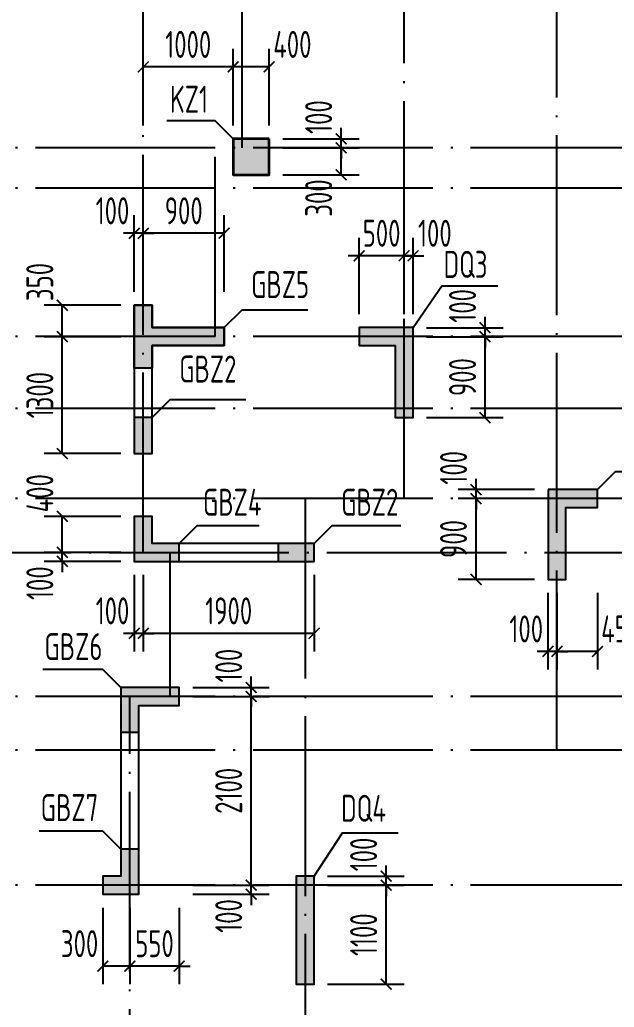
# Model space of a CAD drawing. Extents: x -1307975 to -76406, y -96289 to 379359.
# Drawn here: x -958668 to -952058, y 284193 to 295174 of the extents above; entities that cross this region are included whole.
import ezdxf
from ezdxf.enums import TextEntityAlignment as Align

# ---------------------------------------------------------------- set-up
doc = ezdxf.new("R2010")
doc.units = 0
doc.header["$LTSCALE"] = 1000
doc.linetypes.add('DOTE', pattern=[2.42, 2, -0.2, 0.02, -0.2])
doc.layers.get('0').update_dxf_attribs({"linetype": 'CONTINUOUS'})
doc.layers.get('DEFPOINTS').update_dxf_attribs({"linetype": 'CONTINUOUS'})
for name, color, linetype in [('A-DOTE', 10, 'DOTE'), ('COLU_DE_TEXT', 7, 'CONTINUOUS'), ('LABEL', 1, 'CONTINUOUS'), ('S-Q墙实线', 6, 'CONTINUOUS'), ('S-Q墙标注', 3, 'CONTINUOUS'), ('S-X详图填充', 252, 'CONTINUOUS'), ('S-X详图实线', 4, 'CONTINUOUS'), ('S-Z柱实线', 6, 'CONTINUOUS'), ('S-Z柱编号', 6, 'CONTINUOUS')]:
    doc.layers.add(name, color=color, linetype=linetype)
doc.styles.add('TSSD_REIN', font='tssdeng.shx', dxfattribs={"width": 0.7, "height": 300, "bigfont": 'tssdchn.shx'})
doc.styles.add('结构文字', font='zstxt.shx', dxfattribs={"width": 0.7, "bigfont": 'zshz.shx'})
doc.dimstyles.new('STRUCK', dxfattribs={"dimtxt": 400, "dimasz": 121, "dimexe": 200, "dimexo": 150, "dimgap": 115, "dimtad": 1, "dimdec": 0, "dimdsep": 46, "dimtxsty": '结构文字', "dimblk": 'ARCHTICK', "dimcen": 400, "dimclrd": 3, "dimclre": 3, "dimclrt": 7, "dimadec": 0, "dimazin": 0, "dimtfac": 1, "dimtdec": 0, "dimtix": 1, "dimtmove": 2, "dimatfit": 3, "dimldrblk": '_DIMX', "dimfxl": 1, "dimtolj": 1, "dimtzin": 0, "dimarcsym": 0})

# ---------------------------------------------------------------- blocks, each defined once
blk = doc.blocks.new('20210726.16350016')
at = {"layer": 'A-DOTE'}
for p, q in [((18500, 13100.3), (18500, 21100)), ((19600, 17600), (19600, 21100)), ((21400, 13700), (21400, 21100)), ((23100, 10900), (23100, 21100)), ((55600, 17600), (3600, 17600)), ((19300, 15500), (19300, 17600)), ((55600, 17150), (3600, 17150)), ((55600, 15500), (3600, 15500)), ((55600, 14700), (3600, 14700)), ((55600, 13700), (3600, 13700)), ((20299.8, 13700), (20300, 3600)), ((3600, 13100.3), (55600, 13100.3)), ((18800, 11500), (18800, 13100)), ((55600, 11500), (3600, 11500)), ((18350, 3600), (18350, 11500)), ((55600, 10900), (3600, 10900)), ((55600, 9400), (3600, 9400))]:
    blk.add_line(p, q, dxfattribs=at)
blk = doc.blocks.new('_ArchTick')
at = {"color": 0, "linetype": 'ByBlock', "const_width": 0.15}
blk.add_lwpolyline([(-0.5, -0.5), (0.5, 0.5)], dxfattribs=at)
blk = doc.blocks.new('*D1256')
at = {"layer": 'DEFPOINTS', "color": 0, "transparency": 16777216}
for p in [(-955395, 285550), (-954595, 285550), (-955395, 284450)]:
    blk.add_point(p, dxfattribs=at)
at = {"layer": 'S-Q墙标注', "color": 3, "lineweight": -2, "transparency": 16777216}
for p, q in [((-955245, 285550), (-954395, 285550)), ((-954595, 284450), (-954595, 285550)), ((-955245, 284450), (-954395, 284450))]:
    blk.add_line(p, q, dxfattribs=at)
at = {"layer": 'S-Q墙标注', "color": 3, "lineweight": -2, "transparency": 16777216, "xscale": 121, "yscale": 121, "zscale": 121}
for p, rotation in [((-954595, 285550), 90), ((-954595, 284450), 270)]:
    blk.add_blockref('_ArchTick', p, dxfattribs=dict(at, rotation=rotation))
at = {"layer": 'S-Q墙标注', "color": 7, "transparency": 16777216, "insert": (-954845, 285000), "char_height": 300, "attachment_point": 5, "rotation": 90, "style": 'TSSD_REIN'}
blk.add_mtext('\\A1;1100', dxfattribs=at)
blk = doc.blocks.new('_DIMX')
blk.add_line((-150, 0), (150, 0))
at = {"const_width": 50}
blk.add_lwpolyline([(-70, -70), (70, 70)], dxfattribs=at)
blk = doc.blocks.new('*D1257')
at = {"layer": 'DEFPOINTS', "color": 0, "transparency": 16777216}
for p in [(-955395, 285650), (-954595, 285650), (-955395, 285550)]:
    blk.add_point(p, dxfattribs=at)
at = {"layer": 'S-Q墙标注', "color": 3, "lineweight": -2, "transparency": 16777216}
for p, q in [((-954595, 285650), (-954595, 285771)), ((-955245, 285650), (-954395, 285650)), ((-954595, 285550), (-954595, 285650)), ((-955245, 285550), (-954395, 285550)), ((-954595, 285550), (-954595, 285429))]:
    blk.add_line(p, q, dxfattribs=at)
at = {"layer": 'S-Q墙标注', "color": 3, "lineweight": -2, "transparency": 16777216, "xscale": 121, "yscale": 121, "zscale": 121}
for p, rotation in [((-954595, 285650), 270), ((-954595, 285550), 90)]:
    blk.add_blockref('_ArchTick', p, dxfattribs=dict(at, rotation=rotation))
at = {"layer": 'S-Q墙标注', "color": 7, "transparency": 16777216, "insert": (-954845, 285892), "char_height": 300, "attachment_point": 5, "rotation": 90, "style": 'TSSD_REIN'}
blk.add_mtext('\\A1;100', dxfattribs=at)
blk = doc.blocks.new('*D1266')
at = {"layer": 'DEFPOINTS', "color": 0, "transparency": 16777216}
for p in [(-953595, 289850), (-952795, 289850), (-952795, 288950)]:
    blk.add_point(p, dxfattribs=at)
at = {"layer": 'S-Q墙标注', "color": 3, "lineweight": -2, "transparency": 16777216}
for p, q in [((-952945, 289850), (-953795, 289850)), ((-953595, 288950), (-953595, 289850)), ((-952945, 288950), (-953795, 288950))]:
    blk.add_line(p, q, dxfattribs=at)
at = {"layer": 'S-Q墙标注', "color": 3, "lineweight": -2, "transparency": 16777216, "xscale": 121, "yscale": 121, "zscale": 121}
for p, rotation in [((-953595, 289850), 90), ((-953595, 288950), 270)]:
    blk.add_blockref('_ArchTick', p, dxfattribs=dict(at, rotation=rotation))
at = {"layer": 'S-Q墙标注', "color": 7, "transparency": 16777216, "insert": (-953845, 289400), "char_height": 300, "attachment_point": 5, "rotation": 90, "style": 'TSSD_REIN'}
blk.add_mtext('\\A1;900', dxfattribs=at)
blk = doc.blocks.new('*D1267')
at = {"layer": 'DEFPOINTS', "color": 0, "transparency": 16777216}
for p in [(-953595, 289950), (-952795, 289950), (-952795, 289850)]:
    blk.add_point(p, dxfattribs=at)
at = {"layer": 'S-Q墙标注', "color": 3, "lineweight": -2, "transparency": 16777216}
for p, q in [((-953595, 289950), (-953595, 290071)), ((-952945, 289950), (-953795, 289950)), ((-953595, 289850), (-953595, 289950)), ((-952945, 289850), (-953795, 289850)), ((-953595, 289850), (-953595, 289729))]:
    blk.add_line(p, q, dxfattribs=at)
at = {"layer": 'S-Q墙标注', "color": 3, "lineweight": -2, "transparency": 16777216, "xscale": 121, "yscale": 121, "zscale": 121}
for p, rotation in [((-953595, 289950), 270), ((-953595, 289850), 90)]:
    blk.add_blockref('_ArchTick', p, dxfattribs=dict(at, rotation=rotation))
at = {"layer": 'S-Q墙标注', "color": 7, "transparency": 16777216, "insert": (-953845, 290192), "char_height": 300, "attachment_point": 5, "rotation": 90, "style": 'TSSD_REIN'}
blk.add_mtext('\\A1;100', dxfattribs=at)
blk = doc.blocks.new('*D1268')
at = {"layer": 'DEFPOINTS', "color": 0, "transparency": 16777216}
for p in [(-952695, 288950), (-952245, 288950), (-952695, 288150)]:
    blk.add_point(p, dxfattribs=at)
at = {"layer": 'S-Q墙标注', "color": 3, "lineweight": -2, "transparency": 16777216}
for p, q in [((-952695, 288800), (-952695, 287950)), ((-952245, 288800), (-952245, 287950)), ((-952245, 288150), (-952695, 288150))]:
    blk.add_line(p, q, dxfattribs=at)
at = {"layer": 'S-Q墙标注', "color": 3, "lineweight": -2, "transparency": 16777216, "xscale": 121, "yscale": 121, "zscale": 121, "rotation": 180}
blk.add_blockref('_ArchTick', (-952695, 288150), dxfattribs=at)
at = {"layer": 'S-Q墙标注', "color": 3, "lineweight": -2, "transparency": 16777216, "xscale": 121, "yscale": 121, "zscale": 121}
blk.add_blockref('_ArchTick', (-952245, 288150), dxfattribs=at)
at = {"layer": 'S-Q墙标注', "color": 7, "transparency": 16777216, "insert": (-951987, 288400), "char_height": 300, "attachment_point": 5, "style": 'TSSD_REIN'}
blk.add_mtext('\\A1;450', dxfattribs=at)
blk = doc.blocks.new('*D1269')
at = {"layer": 'DEFPOINTS', "color": 0, "transparency": 16777216}
for p in [(-952795, 288950), (-952695, 288950), (-952795, 288150)]:
    blk.add_point(p, dxfattribs=at)
at = {"layer": 'S-Q墙标注', "color": 3, "lineweight": -2, "transparency": 16777216}
for p, q in [((-952795, 288800), (-952795, 287950)), ((-952695, 288800), (-952695, 287950)), ((-952795, 288150), (-952916, 288150)), ((-952695, 288150), (-952795, 288150)), ((-952695, 288150), (-952574, 288150))]:
    blk.add_line(p, q, dxfattribs=at)
at = {"layer": 'S-Q墙标注', "color": 3, "lineweight": -2, "transparency": 16777216, "xscale": 121, "yscale": 121, "zscale": 121}
blk.add_blockref('_ArchTick', (-952795, 288150), dxfattribs=at)
at = {"layer": 'S-Q墙标注', "color": 3, "lineweight": -2, "transparency": 16777216, "xscale": 121, "yscale": 121, "zscale": 121, "rotation": 180}
blk.add_blockref('_ArchTick', (-952695, 288150), dxfattribs=at)
at = {"layer": 'S-Q墙标注', "color": 7, "transparency": 16777216, "insert": (-953037, 288400), "char_height": 300, "attachment_point": 5, "style": 'TSSD_REIN'}
blk.add_mtext('\\A1;100', dxfattribs=at)
blk = doc.blocks.new('*D1270')
at = {"layer": 'DEFPOINTS', "color": 0, "transparency": 16777216}
for p in [(-958195, 289251), (-957395, 289251), (-957395, 289151)]:
    blk.add_point(p, dxfattribs=at)
at = {"layer": 'S-Q墙标注', "color": 3, "lineweight": -2, "transparency": 16777216}
for p, q in [((-958195, 289251), (-958195, 289372)), ((-957545, 289251), (-958395, 289251)), ((-958195, 289151), (-958195, 289251)), ((-957545, 289151), (-958395, 289151)), ((-958195, 289151), (-958195, 289030))]:
    blk.add_line(p, q, dxfattribs=at)
at = {"layer": 'S-Q墙标注', "color": 3, "lineweight": -2, "transparency": 16777216, "xscale": 121, "yscale": 121, "zscale": 121}
for p, rotation in [((-958195, 289251), 270), ((-958195, 289151), 90)]:
    blk.add_blockref('_ArchTick', p, dxfattribs=dict(at, rotation=rotation))
at = {"layer": 'S-Q墙标注', "color": 7, "transparency": 16777216, "insert": (-958445, 288909), "char_height": 300, "attachment_point": 5, "rotation": 90, "style": 'TSSD_REIN'}
blk.add_mtext('\\A1;100', dxfattribs=at)
blk = doc.blocks.new('*D1271')
at = {"layer": 'DEFPOINTS', "color": 0, "transparency": 16777216}
for p in [(-958195, 289651), (-957395, 289651), (-957395, 289251)]:
    blk.add_point(p, dxfattribs=at)
at = {"layer": 'S-Q墙标注', "color": 3, "lineweight": -2, "transparency": 16777216}
for p, q in [((-957545, 289651), (-958395, 289651)), ((-958195, 289251), (-958195, 289651)), ((-957545, 289251), (-958395, 289251))]:
    blk.add_line(p, q, dxfattribs=at)
at = {"layer": 'S-Q墙标注', "color": 3, "lineweight": -2, "transparency": 16777216, "xscale": 121, "yscale": 121, "zscale": 121}
for p, rotation in [((-958195, 289651), 90), ((-958195, 289251), 270)]:
    blk.add_blockref('_ArchTick', p, dxfattribs=dict(at, rotation=rotation))
at = {"layer": 'S-Q墙标注', "color": 7, "transparency": 16777216, "insert": (-958445, 289909), "char_height": 300, "attachment_point": 5, "rotation": 90, "style": 'TSSD_REIN'}
blk.add_mtext('\\A1;400', dxfattribs=at)
blk = doc.blocks.new('*D1272')
at = {"layer": 'DEFPOINTS', "color": 0, "transparency": 16777216}
for p in [(-957295, 289151), (-955395, 289151), (-957295, 288351)]:
    blk.add_point(p, dxfattribs=at)
at = {"layer": 'S-Q墙标注', "color": 3, "lineweight": -2, "transparency": 16777216}
for p, q in [((-957295, 289001), (-957295, 288151)), ((-955395, 289001), (-955395, 288151)), ((-955395, 288351), (-957295, 288351))]:
    blk.add_line(p, q, dxfattribs=at)
at = {"layer": 'S-Q墙标注', "color": 3, "lineweight": -2, "transparency": 16777216, "xscale": 121, "yscale": 121, "zscale": 121, "rotation": 180}
blk.add_blockref('_ArchTick', (-957295, 288351), dxfattribs=at)
at = {"layer": 'S-Q墙标注', "color": 3, "lineweight": -2, "transparency": 16777216, "xscale": 121, "yscale": 121, "zscale": 121}
blk.add_blockref('_ArchTick', (-955395, 288351), dxfattribs=at)
at = {"layer": 'S-Q墙标注', "color": 7, "transparency": 16777216, "insert": (-956345, 288601), "char_height": 300, "attachment_point": 5, "style": 'TSSD_REIN'}
blk.add_mtext('\\A1;1900', dxfattribs=at)
blk = doc.blocks.new('*D1273')
at = {"layer": 'DEFPOINTS', "color": 0, "transparency": 16777216}
for p in [(-957395, 289151), (-957295, 289151), (-957395, 288351)]:
    blk.add_point(p, dxfattribs=at)
at = {"layer": 'S-Q墙标注', "color": 3, "lineweight": -2, "transparency": 16777216}
for p, q in [((-957395, 289001), (-957395, 288151)), ((-957295, 289001), (-957295, 288151)), ((-957395, 288351), (-957516, 288351)), ((-957295, 288351), (-957395, 288351)), ((-957295, 288351), (-957174, 288351))]:
    blk.add_line(p, q, dxfattribs=at)
at = {"layer": 'S-Q墙标注', "color": 3, "lineweight": -2, "transparency": 16777216, "xscale": 121, "yscale": 121, "zscale": 121}
blk.add_blockref('_ArchTick', (-957395, 288351), dxfattribs=at)
at = {"layer": 'S-Q墙标注', "color": 3, "lineweight": -2, "transparency": 16777216, "xscale": 121, "yscale": 121, "zscale": 121, "rotation": 180}
blk.add_blockref('_ArchTick', (-957295, 288351), dxfattribs=at)
at = {"layer": 'S-Q墙标注', "color": 7, "transparency": 16777216, "insert": (-957637, 288601), "char_height": 300, "attachment_point": 5, "style": 'TSSD_REIN'}
blk.add_mtext('\\A1;100', dxfattribs=at)
blk = doc.blocks.new('*D1274')
at = {"layer": 'DEFPOINTS', "color": 0, "transparency": 16777216}
for p in [(-954295, 291650), (-953495, 291650), (-954295, 290750)]:
    blk.add_point(p, dxfattribs=at)
at = {"layer": 'S-Q墙标注', "color": 3, "lineweight": -2, "transparency": 16777216}
for p, q in [((-954145, 291650), (-953295, 291650)), ((-953495, 290750), (-953495, 291650)), ((-954145, 290750), (-953295, 290750))]:
    blk.add_line(p, q, dxfattribs=at)
at = {"layer": 'S-Q墙标注', "color": 3, "lineweight": -2, "transparency": 16777216, "xscale": 121, "yscale": 121, "zscale": 121}
for p, rotation in [((-953495, 291650), 90), ((-953495, 290750), 270)]:
    blk.add_blockref('_ArchTick', p, dxfattribs=dict(at, rotation=rotation))
at = {"layer": 'S-Q墙标注', "color": 7, "transparency": 16777216, "insert": (-953745, 291200), "char_height": 300, "attachment_point": 5, "rotation": 90, "style": 'TSSD_REIN'}
blk.add_mtext('\\A1;900', dxfattribs=at)
blk = doc.blocks.new('*D1275')
at = {"layer": 'DEFPOINTS', "color": 0, "transparency": 16777216}
for p in [(-954295, 291750), (-953495, 291750), (-954295, 291650)]:
    blk.add_point(p, dxfattribs=at)
at = {"layer": 'S-Q墙标注', "color": 3, "lineweight": -2, "transparency": 16777216}
for p, q in [((-953495, 291750), (-953495, 291871)), ((-954145, 291750), (-953295, 291750)), ((-953495, 291650), (-953495, 291750)), ((-954145, 291650), (-953295, 291650)), ((-953495, 291650), (-953495, 291529))]:
    blk.add_line(p, q, dxfattribs=at)
at = {"layer": 'S-Q墙标注', "color": 3, "lineweight": -2, "transparency": 16777216, "xscale": 121, "yscale": 121, "zscale": 121}
for p, rotation in [((-953495, 291750), 270), ((-953495, 291650), 90)]:
    blk.add_blockref('_ArchTick', p, dxfattribs=dict(at, rotation=rotation))
at = {"layer": 'S-Q墙标注', "color": 7, "transparency": 16777216, "insert": (-953745, 291992), "char_height": 300, "attachment_point": 5, "rotation": 90, "style": 'TSSD_REIN'}
blk.add_mtext('\\A1;100', dxfattribs=at)
blk = doc.blocks.new('*D1276')
at = {"layer": 'DEFPOINTS', "color": 0, "transparency": 16777216}
for p in [(-954395, 292550), (-954395, 291750), (-954295, 291750)]:
    blk.add_point(p, dxfattribs=at)
at = {"layer": 'S-Q墙标注', "color": 3, "lineweight": -2, "transparency": 16777216}
for p, q in [((-954395, 291900), (-954395, 292750)), ((-954295, 291900), (-954295, 292750)), ((-954395, 292550), (-954516, 292550)), ((-954295, 292550), (-954395, 292550)), ((-954295, 292550), (-954174, 292550))]:
    blk.add_line(p, q, dxfattribs=at)
at = {"layer": 'S-Q墙标注', "color": 3, "lineweight": -2, "transparency": 16777216, "xscale": 121, "yscale": 121, "zscale": 121}
blk.add_blockref('_ArchTick', (-954395, 292550), dxfattribs=at)
at = {"layer": 'S-Q墙标注', "color": 3, "lineweight": -2, "transparency": 16777216, "xscale": 121, "yscale": 121, "zscale": 121, "rotation": 180}
blk.add_blockref('_ArchTick', (-954295, 292550), dxfattribs=at)
at = {"layer": 'S-Q墙标注', "color": 7, "transparency": 16777216, "insert": (-954053, 292800), "char_height": 300, "attachment_point": 5, "style": 'TSSD_REIN'}
blk.add_mtext('\\A1;100', dxfattribs=at)
blk = doc.blocks.new('*D1277')
at = {"layer": 'DEFPOINTS', "color": 0, "transparency": 16777216}
for p in [(-954895, 292550), (-954895, 291750), (-954395, 291750)]:
    blk.add_point(p, dxfattribs=at)
at = {"layer": 'S-Q墙标注', "color": 3, "lineweight": -2, "transparency": 16777216}
for p, q in [((-954895, 291900), (-954895, 292750)), ((-954395, 291900), (-954395, 292750)), ((-954895, 292550), (-955016, 292550)), ((-954395, 292550), (-954895, 292550)), ((-954395, 292550), (-954274, 292550))]:
    blk.add_line(p, q, dxfattribs=at)
at = {"layer": 'S-Q墙标注', "color": 3, "lineweight": -2, "transparency": 16777216, "xscale": 121, "yscale": 121, "zscale": 121}
blk.add_blockref('_ArchTick', (-954895, 292550), dxfattribs=at)
at = {"layer": 'S-Q墙标注', "color": 3, "lineweight": -2, "transparency": 16777216, "xscale": 121, "yscale": 121, "zscale": 121, "rotation": 180}
blk.add_blockref('_ArchTick', (-954395, 292550), dxfattribs=at)
at = {"layer": 'S-Q墙标注', "color": 7, "transparency": 16777216, "insert": (-954645, 292800), "char_height": 300, "attachment_point": 5, "style": 'TSSD_REIN'}
blk.add_mtext('\\A1;500', dxfattribs=at)
blk = doc.blocks.new('*D1278')
at = {"layer": 'DEFPOINTS', "color": 0, "transparency": 16777216}
for p in [(-956895, 285550), (-956095, 285550), (-956895, 285450)]:
    blk.add_point(p, dxfattribs=at)
at = {"layer": 'S-Q墙标注', "color": 3, "lineweight": -2, "transparency": 16777216}
for p, q in [((-956095, 285550), (-956095, 285671)), ((-956745, 285550), (-955895, 285550)), ((-956095, 285450), (-956095, 285550)), ((-956745, 285450), (-955895, 285450)), ((-956095, 285450), (-956095, 285329))]:
    blk.add_line(p, q, dxfattribs=at)
at = {"layer": 'S-Q墙标注', "color": 3, "lineweight": -2, "transparency": 16777216, "xscale": 121, "yscale": 121, "zscale": 121}
for p, rotation in [((-956095, 285550), 270), ((-956095, 285450), 90)]:
    blk.add_blockref('_ArchTick', p, dxfattribs=dict(at, rotation=rotation))
at = {"layer": 'S-Q墙标注', "color": 7, "transparency": 16777216, "insert": (-956345, 285208), "char_height": 300, "attachment_point": 5, "rotation": 90, "style": 'TSSD_REIN'}
blk.add_mtext('\\A1;100', dxfattribs=at)
blk = doc.blocks.new('*D1279')
at = {"layer": 'DEFPOINTS', "color": 0, "transparency": 16777216}
for p in [(-956895, 287650), (-956095, 287650), (-956895, 285550)]:
    blk.add_point(p, dxfattribs=at)
at = {"layer": 'S-Q墙标注', "color": 3, "lineweight": -2, "transparency": 16777216}
for p, q in [((-956745, 287650), (-955895, 287650)), ((-956095, 285550), (-956095, 287650)), ((-956745, 285550), (-955895, 285550))]:
    blk.add_line(p, q, dxfattribs=at)
at = {"layer": 'S-Q墙标注', "color": 3, "lineweight": -2, "transparency": 16777216, "xscale": 121, "yscale": 121, "zscale": 121}
for p, rotation in [((-956095, 287650), 90), ((-956095, 285550), 270)]:
    blk.add_blockref('_ArchTick', p, dxfattribs=dict(at, rotation=rotation))
at = {"layer": 'S-Q墙标注', "color": 7, "transparency": 16777216, "insert": (-956345, 286600), "char_height": 300, "attachment_point": 5, "rotation": 90, "style": 'TSSD_REIN'}
blk.add_mtext('\\A1;2100', dxfattribs=at)
blk = doc.blocks.new('*D1280')
at = {"layer": 'DEFPOINTS', "color": 0, "transparency": 16777216}
for p in [(-956895, 287750), (-956095, 287750), (-956895, 287650)]:
    blk.add_point(p, dxfattribs=at)
at = {"layer": 'S-Q墙标注', "color": 3, "lineweight": -2, "transparency": 16777216}
for p, q in [((-956095, 287750), (-956095, 287871)), ((-956745, 287750), (-955895, 287750)), ((-956095, 287650), (-956095, 287750)), ((-956745, 287650), (-955895, 287650)), ((-956095, 287650), (-956095, 287529))]:
    blk.add_line(p, q, dxfattribs=at)
at = {"layer": 'S-Q墙标注', "color": 3, "lineweight": -2, "transparency": 16777216, "xscale": 121, "yscale": 121, "zscale": 121}
for p, rotation in [((-956095, 287750), 270), ((-956095, 287650), 90)]:
    blk.add_blockref('_ArchTick', p, dxfattribs=dict(at, rotation=rotation))
at = {"layer": 'S-Q墙标注', "color": 7, "transparency": 16777216, "insert": (-956345, 287992), "char_height": 300, "attachment_point": 5, "rotation": 90, "style": 'TSSD_REIN'}
blk.add_mtext('\\A1;100', dxfattribs=at)
blk = doc.blocks.new('*D1680')
at = {"layer": 'DEFPOINTS', "color": 0, "transparency": 16777216}
for p in [(-957445, 285450), (-956895, 285450), (-957445, 284650)]:
    blk.add_point(p, dxfattribs=at)
at = {"layer": 'S-Q墙标注', "color": 3, "lineweight": -2, "transparency": 16777216}
for p, q in [((-957445, 285300), (-957445, 284450)), ((-956895, 285300), (-956895, 284450)), ((-957445, 284650), (-957566, 284650)), ((-956895, 284650), (-957445, 284650)), ((-956895, 284650), (-956774, 284650))]:
    blk.add_line(p, q, dxfattribs=at)
at = {"layer": 'S-Q墙标注', "color": 3, "lineweight": -2, "transparency": 16777216, "xscale": 121, "yscale": 121, "zscale": 121}
blk.add_blockref('_ArchTick', (-957445, 284650), dxfattribs=at)
at = {"layer": 'S-Q墙标注', "color": 3, "lineweight": -2, "transparency": 16777216, "xscale": 121, "yscale": 121, "zscale": 121, "rotation": 180}
blk.add_blockref('_ArchTick', (-956895, 284650), dxfattribs=at)
at = {"layer": 'S-Q墙标注', "color": 7, "transparency": 16777216, "insert": (-957170, 284900), "char_height": 300, "attachment_point": 5, "style": 'TSSD_REIN'}
blk.add_mtext('\\A1;550', dxfattribs=at)
blk = doc.blocks.new('*D1681')
at = {"layer": 'DEFPOINTS', "color": 0, "transparency": 16777216}
for p in [(-957745, 285450), (-957445, 285450), (-957745, 284650)]:
    blk.add_point(p, dxfattribs=at)
at = {"layer": 'S-Q墙标注', "color": 3, "lineweight": -2, "transparency": 16777216}
for p, q in [((-957745, 285300), (-957745, 284450)), ((-957445, 285300), (-957445, 284450)), ((-957445, 284650), (-957745, 284650))]:
    blk.add_line(p, q, dxfattribs=at)
at = {"layer": 'S-Q墙标注', "color": 3, "lineweight": -2, "transparency": 16777216, "xscale": 121, "yscale": 121, "zscale": 121, "rotation": 180}
blk.add_blockref('_ArchTick', (-957745, 284650), dxfattribs=at)
at = {"layer": 'S-Q墙标注', "color": 3, "lineweight": -2, "transparency": 16777216, "xscale": 121, "yscale": 121, "zscale": 121}
blk.add_blockref('_ArchTick', (-957445, 284650), dxfattribs=at)
at = {"layer": 'S-Q墙标注', "color": 7, "transparency": 16777216, "insert": (-958003, 284900), "char_height": 300, "attachment_point": 5, "style": 'TSSD_REIN'}
blk.add_mtext('\\A1;300', dxfattribs=at)
blk = doc.blocks.new('*D1710')
at = {"layer": 'DEFPOINTS', "color": 0, "transparency": 16777216}
for p in [(-955895, 293850), (-955895, 293750), (-955095, 293850)]:
    blk.add_point(p, dxfattribs=at)
at = {"layer": 'S-Q墙标注', "color": 3, "lineweight": -2, "transparency": 16777216}
for p, q in [((-955095, 293850), (-955095, 293971)), ((-955745, 293850), (-954895, 293850)), ((-955745, 293750), (-954895, 293750)), ((-955095, 293750), (-955095, 293850)), ((-955095, 293750), (-955095, 293629))]:
    blk.add_line(p, q, dxfattribs=at)
at = {"layer": 'S-Q墙标注', "color": 3, "lineweight": -2, "transparency": 16777216, "xscale": 121, "yscale": 121, "zscale": 121}
for p, rotation in [((-955095, 293850), 270), ((-955095, 293750), 90)]:
    blk.add_blockref('_ArchTick', p, dxfattribs=dict(at, rotation=rotation))
at = {"layer": 'S-Q墙标注', "color": 7, "transparency": 16777216, "insert": (-955345, 294092), "char_height": 300, "attachment_point": 5, "rotation": 90, "style": 'TSSD_REIN'}
blk.add_mtext('\\A1;100', dxfattribs=at)
blk = doc.blocks.new('*D1713')
at = {"layer": 'DEFPOINTS', "color": 0, "transparency": 16777216}
for p in [(-955895, 293750), (-955095, 293750), (-955895, 293450)]:
    blk.add_point(p, dxfattribs=at)
at = {"layer": 'S-Q墙标注', "color": 3, "lineweight": -2, "transparency": 16777216}
for p, q in [((-955745, 293750), (-954895, 293750)), ((-955095, 293450), (-955095, 293750)), ((-955745, 293450), (-954895, 293450))]:
    blk.add_line(p, q, dxfattribs=at)
at = {"layer": 'S-Q墙标注', "color": 3, "lineweight": -2, "transparency": 16777216, "xscale": 121, "yscale": 121, "zscale": 121}
for p, rotation in [((-955095, 293750), 90), ((-955095, 293450), 270)]:
    blk.add_blockref('_ArchTick', p, dxfattribs=dict(at, rotation=rotation))
at = {"layer": 'S-Q墙标注', "color": 7, "transparency": 16777216, "insert": (-955345, 293192), "char_height": 300, "attachment_point": 5, "rotation": 90, "style": 'TSSD_REIN'}
blk.add_mtext('\\A1;300', dxfattribs=at)
blk = doc.blocks.new('*D1714')
at = {"layer": 'DEFPOINTS', "color": 0, "transparency": 16777216}
for p in [(-956295, 294650), (-956295, 293850), (-955895, 293850)]:
    blk.add_point(p, dxfattribs=at)
at = {"layer": 'S-Q墙标注', "color": 3, "lineweight": -2, "transparency": 16777216}
for p, q in [((-956295, 294000), (-956295, 294850)), ((-955895, 294000), (-955895, 294850)), ((-955895, 294650), (-956295, 294650))]:
    blk.add_line(p, q, dxfattribs=at)
at = {"layer": 'S-Q墙标注', "color": 3, "lineweight": -2, "transparency": 16777216, "xscale": 121, "yscale": 121, "zscale": 121, "rotation": 180}
blk.add_blockref('_ArchTick', (-956295, 294650), dxfattribs=at)
at = {"layer": 'S-Q墙标注', "color": 3, "lineweight": -2, "transparency": 16777216, "xscale": 121, "yscale": 121, "zscale": 121}
blk.add_blockref('_ArchTick', (-955895, 294650), dxfattribs=at)
at = {"layer": 'S-Q墙标注', "color": 7, "transparency": 16777216, "insert": (-955637, 294900), "char_height": 300, "attachment_point": 5, "style": 'TSSD_REIN'}
blk.add_mtext('\\A1;400', dxfattribs=at)
blk = doc.blocks.new('*D1716')
at = {"layer": 'DEFPOINTS', "color": 0, "transparency": 16777216}
for p in [(-957295, 294650), (-957295, 293850), (-956295, 293850)]:
    blk.add_point(p, dxfattribs=at)
at = {"layer": 'S-Q墙标注', "color": 3, "lineweight": -2, "transparency": 16777216}
for p, q in [((-957295, 294000), (-957295, 294850)), ((-956295, 294000), (-956295, 294850)), ((-956295, 294650), (-957295, 294650))]:
    blk.add_line(p, q, dxfattribs=at)
at = {"layer": 'S-Q墙标注', "color": 3, "lineweight": -2, "transparency": 16777216, "xscale": 121, "yscale": 121, "zscale": 121, "rotation": 180}
blk.add_blockref('_ArchTick', (-957295, 294650), dxfattribs=at)
at = {"layer": 'S-Q墙标注', "color": 3, "lineweight": -2, "transparency": 16777216, "xscale": 121, "yscale": 121, "zscale": 121}
blk.add_blockref('_ArchTick', (-956295, 294650), dxfattribs=at)
at = {"layer": 'S-Q墙标注', "color": 7, "transparency": 16777216, "insert": (-956795, 294900), "char_height": 300, "attachment_point": 5, "style": 'TSSD_REIN'}
blk.add_mtext('\\A1;1000', dxfattribs=at)
blk = doc.blocks.new('*D1752')
at = {"layer": 'DEFPOINTS', "color": 0, "transparency": 16777216}
for p in [(-958195, 291650), (-957395, 291650), (-957395, 290350)]:
    blk.add_point(p, dxfattribs=at)
at = {"layer": 'S-Q墙标注', "color": 3, "lineweight": -2, "transparency": 16777216}
for p, q in [((-957545, 291650), (-958395, 291650)), ((-958195, 290350), (-958195, 291650)), ((-957545, 290350), (-958395, 290350))]:
    blk.add_line(p, q, dxfattribs=at)
at = {"layer": 'S-Q墙标注', "color": 3, "lineweight": -2, "transparency": 16777216, "xscale": 121, "yscale": 121, "zscale": 121}
for p, rotation in [((-958195, 291650), 90), ((-958195, 290350), 270)]:
    blk.add_blockref('_ArchTick', p, dxfattribs=dict(at, rotation=rotation))
at = {"layer": 'S-Q墙标注', "color": 7, "transparency": 16777216, "insert": (-958445, 291000), "char_height": 300, "attachment_point": 5, "rotation": 90, "style": 'TSSD_REIN'}
blk.add_mtext('\\A1;1300', dxfattribs=at)
blk = doc.blocks.new('*D1753')
at = {"layer": 'DEFPOINTS', "color": 0, "transparency": 16777216}
for p in [(-958195, 292000), (-957395, 292000), (-957395, 291650)]:
    blk.add_point(p, dxfattribs=at)
at = {"layer": 'S-Q墙标注', "color": 3, "lineweight": -2, "transparency": 16777216}
for p, q in [((-957545, 292000), (-958395, 292000)), ((-958195, 291650), (-958195, 292000)), ((-957545, 291650), (-958395, 291650))]:
    blk.add_line(p, q, dxfattribs=at)
at = {"layer": 'S-Q墙标注', "color": 3, "lineweight": -2, "transparency": 16777216, "xscale": 121, "yscale": 121, "zscale": 121}
for p, rotation in [((-958195, 292000), 90), ((-958195, 291650), 270)]:
    blk.add_blockref('_ArchTick', p, dxfattribs=dict(at, rotation=rotation))
at = {"layer": 'S-Q墙标注', "color": 7, "transparency": 16777216, "insert": (-958445, 292258), "char_height": 300, "attachment_point": 5, "rotation": 90, "style": 'TSSD_REIN'}
blk.add_mtext('\\A1;350', dxfattribs=at)
blk = doc.blocks.new('*D1754')
at = {"layer": 'DEFPOINTS', "color": 0, "transparency": 16777216}
for p in [(-957295, 292800), (-957295, 292000), (-956395, 292000)]:
    blk.add_point(p, dxfattribs=at)
at = {"layer": 'S-Q墙标注', "color": 3, "lineweight": -2, "transparency": 16777216}
for p, q in [((-957295, 292150), (-957295, 293000)), ((-956395, 292150), (-956395, 293000)), ((-956395, 292800), (-957295, 292800))]:
    blk.add_line(p, q, dxfattribs=at)
at = {"layer": 'S-Q墙标注', "color": 3, "lineweight": -2, "transparency": 16777216, "xscale": 121, "yscale": 121, "zscale": 121, "rotation": 180}
blk.add_blockref('_ArchTick', (-957295, 292800), dxfattribs=at)
at = {"layer": 'S-Q墙标注', "color": 3, "lineweight": -2, "transparency": 16777216, "xscale": 121, "yscale": 121, "zscale": 121}
blk.add_blockref('_ArchTick', (-956395, 292800), dxfattribs=at)
at = {"layer": 'S-Q墙标注', "color": 7, "transparency": 16777216, "insert": (-956845, 293050), "char_height": 300, "attachment_point": 5, "style": 'TSSD_REIN'}
blk.add_mtext('\\A1;900', dxfattribs=at)
blk = doc.blocks.new('*D1755')
at = {"layer": 'DEFPOINTS', "color": 0, "transparency": 16777216}
for p in [(-957395, 292800), (-957395, 292000), (-957295, 292000)]:
    blk.add_point(p, dxfattribs=at)
at = {"layer": 'S-Q墙标注', "color": 3, "lineweight": -2, "transparency": 16777216}
for p, q in [((-957395, 292150), (-957395, 293000)), ((-957295, 292150), (-957295, 293000)), ((-957395, 292800), (-957516, 292800)), ((-957295, 292800), (-957395, 292800)), ((-957295, 292800), (-957174, 292800))]:
    blk.add_line(p, q, dxfattribs=at)
at = {"layer": 'S-Q墙标注', "color": 3, "lineweight": -2, "transparency": 16777216, "xscale": 121, "yscale": 121, "zscale": 121}
blk.add_blockref('_ArchTick', (-957395, 292800), dxfattribs=at)
at = {"layer": 'S-Q墙标注', "color": 3, "lineweight": -2, "transparency": 16777216, "xscale": 121, "yscale": 121, "zscale": 121, "rotation": 180}
blk.add_blockref('_ArchTick', (-957295, 292800), dxfattribs=at)
at = {"layer": 'S-Q墙标注', "color": 7, "transparency": 16777216, "insert": (-957637, 293050), "char_height": 300, "attachment_point": 5, "style": 'TSSD_REIN'}
blk.add_mtext('\\A1;100', dxfattribs=at)

msp = doc.modelspace()

# ---------------------------------------------------------------- hatches: boundary and pattern name
at = {"layer": 'S-X详图填充'}
h = msp.add_hatch(color=256, dxfattribs=at)
h.dxf.hatch_style = 1
h.paths.add_polyline_path([(-955894.83, 293850.32), (-956294.83, 293850.32), (-956294.83, 293450.32), (-955894.83, 293450.32)])
h = msp.add_hatch(color=256, dxfattribs=at)
h.dxf.hatch_style = 1
h.paths.add_polyline_path([(-957194.83, 291299.87), (-957394.83, 291299.87), (-957394.83, 292000.33), (-957194.83, 292000.33), (-957194.83, 291750.33), (-956394.71, 291750.33), (-956394.71, 291550.33), (-957194.83, 291550.33)])
h = msp.add_hatch(color=256, dxfattribs=at)
h.dxf.hatch_style = 1
h.paths.add_polyline_path([(-954294.83, 291750.33), (-954894.75, 291750.33), (-954894.75, 291550.33), (-954494.83, 291550.33), (-954494.83, 290750.33), (-954294.83, 290750.33)])
h = msp.add_hatch(color=256, dxfattribs=at)
h.dxf.hatch_style = 1
h.paths.add_polyline_path([(-957194.83, 290750.33), (-957394.83, 290750.33), (-957394.83, 290350.33), (-957194.83, 290350.33)])
h = msp.add_hatch(color=256, dxfattribs=at)
h.dxf.hatch_style = 1
h.paths.add_polyline_path([(-952794.83, 289950.33), (-952794.83, 288950.33), (-952594.83, 288950.33), (-952594.83, 289750.33), (-952244.93, 289750.33), (-952244.93, 289950.33)])
h = msp.add_hatch(color=256, dxfattribs=at)
h.dxf.hatch_style = 1
h.paths.add_polyline_path([(-956894.83, 289150.6), (-956894.83, 289350.6), (-957194.83, 289350.6), (-957194.83, 289650.6), (-957394.83, 289650.6), (-957394.83, 289150.6)])
h = msp.add_hatch(color=256, dxfattribs=at)
h.dxf.hatch_style = 1
h.paths.add_polyline_path([(-955794.83, 289350.6), (-955794.83, 289150.6), (-955394.83, 289150.6), (-955394.83, 289350.6)])
h = msp.add_hatch(color=256, dxfattribs=at)
h.dxf.hatch_style = 1
h.paths.add_polyline_path([(-957544.83, 287250.33), (-957344.83, 287250.33), (-957344.83, 287550.33), (-956894.96, 287550.33), (-956894.96, 287750.33), (-957544.83, 287750.33)])
h = msp.add_hatch(color=256, dxfattribs=at)
h.dxf.hatch_style = 1
h.paths.add_polyline_path([(-957344.83, 285950.33), (-957544.83, 285950.33), (-957544.83, 285650.33), (-957744.83, 285650.33), (-957744.83, 285450.33), (-957344.83, 285450.33)])
h = msp.add_hatch(color=256, dxfattribs=at)
h.dxf.hatch_style = 1
h.paths.add_polyline_path([(-955594.84, 284450.33), (-955394.84, 284450.33), (-955394.84, 285650.33), (-955594.84, 285650.33)])

# ---------------------------------------------------------------- linework, layer by layer
at = {"layer": 'LABEL'}
msp.add_lwpolyline([(-956294.83, 293850.32), (-956494.83, 294050.32), (-957033.78, 294050.32)], dxfattribs=at)
at = {"layer": 'S-Q墙实线'}
for points in [[(-957394.83, 291650.33), (-957394.83, 290350.33), (-957194.83, 290350.33), (-957194.83, 291550.33), (-956395.23, 291550.33), (-956395.23, 291750.33), (-957194.83, 291750.33), (-957194.83, 292000.33), (-957394.83, 292000.33)], [(-954294.83, 291750.33), (-954894.75, 291750.33), (-954894.75, 291550.33), (-954494.83, 291550.33), (-954494.83, 290750.33), (-954294.83, 290750.33)], [(-952794.83, 289950.33), (-952794.83, 288950.33), (-952594.83, 288950.33), (-952594.83, 289750.33), (-952244.93, 289750.33), (-952244.93, 289950.33)], [(-957194.83, 289350.6), (-957194.83, 289650.6), (-957394.83, 289650.6), (-957394.83, 289150.6), (-956994.96, 289150.6), (-955394.83, 289150.6), (-955394.83, 289350.6), (-956994.96, 289350.6)], [(-957344.83, 285450.33), (-957344.83, 287050.33), (-957344.83, 287550.33), (-956894.96, 287550.33), (-956894.96, 287750.33), (-957544.83, 287750.33), (-957544.83, 287050.33), (-957544.83, 285650.33), (-957744.83, 285650.33), (-957744.83, 285450.33)], [(-955394.84, 284450.33), (-955394.84, 285650.33), (-955594.84, 285650.33), (-955594.84, 284450.33)]]:
    msp.add_lwpolyline(points, close=True, dxfattribs=at)
at = {"layer": 'S-X详图实线'}
for points in [[(-955894.83, 293850.32), (-956294.83, 293850.32), (-956294.83, 293450.32), (-955894.83, 293450.32), (-955894.83, 293850.32)], [(-957194.83, 291299.87), (-957394.83, 291299.87), (-957394.83, 292000.33), (-957194.83, 292000.33), (-957194.83, 291750.33), (-956394.71, 291750.33), (-956394.71, 291550.33), (-957194.83, 291550.33), (-957194.83, 291550.33)], [(-954294.83, 291750.33), (-954894.75, 291750.33), (-954894.75, 291550.33), (-954494.83, 291550.33), (-954494.83, 290750.33), (-954294.83, 290750.33), (-954294.83, 291750.33)], [(-957194.83, 290750.33), (-957394.83, 290750.33), (-957394.83, 290350.33), (-957194.83, 290350.33), (-957194.83, 290750.33)], [(-952794.83, 289950.33), (-952794.83, 288950.33), (-952594.83, 288950.33), (-952594.83, 289750.33), (-952244.93, 289750.33), (-952244.93, 289950.33), (-952794.83, 289950.33)], [(-956894.83, 289150.6), (-956894.83, 289350.6), (-957194.83, 289350.6), (-957194.83, 289650.6), (-957394.83, 289650.6), (-957394.83, 289150.6), (-956894.83, 289150.6)], [(-955794.83, 289350.6), (-955794.83, 289150.6), (-955394.83, 289150.6), (-955394.83, 289350.6), (-955794.83, 289350.6)], [(-957544.83, 287250.33), (-957344.83, 287250.33), (-957344.83, 287550.33), (-956894.96, 287550.33), (-956894.96, 287750.33), (-957544.83, 287750.33), (-957544.83, 287250.33)], [(-957344.83, 285950.33), (-957544.83, 285950.33), (-957544.83, 285650.33), (-957744.83, 285650.33), (-957744.83, 285450.33), (-957344.83, 285450.33), (-957344.83, 285950.33)], [(-955594.84, 284450.33), (-955394.84, 284450.33), (-955394.84, 285650.33), (-955594.84, 285650.33), (-955594.84, 285250.33)]]:
    msp.add_lwpolyline(points, close=True, dxfattribs=at)
at = {"layer": 'S-Z柱实线', "lineweight": 35}
msp.add_lwpolyline([(-955894.83, 293850.32), (-956294.83, 293850.32), (-956294.83, 293450.32), (-955894.83, 293450.32)], close=True, dxfattribs=at)
at = {"layer": 'S-Z柱编号', "color": 7}
for points in [[(-954294.83, 291750.33), (-953975.13, 292215.39), (-953354.34, 292215.39)], [(-956395.42, 291750.33), (-956195.42, 291950.33), (-955464.19, 291950.33)], [(-957194.83, 290750.33), (-956994.83, 290950.33), (-956154.83, 290950.33)], [(-952244.93, 289950.33), (-952044.93, 290150.33), (-951438.92, 290150.33)], [(-956894.83, 289350.6), (-956694.83, 289550.6), (-956007.05, 289550.6)], [(-955394.83, 289350.6), (-955194.83, 289550.6), (-954433, 289550.6)], [(-957544.83, 287750.33), (-957744.83, 287950.33), (-958413.48, 287950.33)], [(-957544.83, 285950.33), (-957744.83, 286150.33), (-958451.39, 286150.33)], [(-955394.84, 285650.33), (-955078.88, 286133.04), (-954459.54, 286133.04)]]:
    msp.add_lwpolyline(points, dxfattribs=at)

# ---------------------------------------------------------------- block references
at = {"layer": 'A-DOTE'}
msp.add_blockref('20210726.16350016', (-975794.83, 276150.28), dxfattribs=at)

# ---------------------------------------------------------------- texts
at = {"layer": 'COLU_DE_TEXT', "style": 'TSSD_REIN', "width": 0.7}
msp.add_text('KZ1', height=300, dxfattribs=at).set_placement((-956998.68, 294050.32), align=Align.BOTTOM_LEFT)
at = {"layer": 'S-Z柱编号', "color": 7, "style": 'TSSD_REIN', "width": 0.7}
for s, p in [('DQ3', (-953955.55, 292213.95)), ('GBZ5', (-956095.42, 291989.69)), ('GBZ2', (-956894.83, 291050.33)), ('GBZ4', (-956630.66, 289568.83)), ('GBZ2', (-955094.83, 289568.83)), ('GBZ6', (-958393.25, 287963.13)), ('GBZ7', (-958435.08, 286172.77)), ('DQ4', (-955094.84, 286165.43))]:
    msp.add_text(s, height=300, dxfattribs=at).set_placement(p, align=Align.BOTTOM_LEFT)

# ---------------------------------------------------------------- dimensions: what is measured, and where the dimension line sits
at = {"layer": 'S-Q墙标注'}
for base, p1, p2, angle, picture, middle in [((-957294.83, 294650.33), (-956294.83, 293850.33), (-957294.83, 293850.33), 180, '*D1716', (-956794.83, 294900.33)), ((-957294.82, 292800.33), (-956394.71, 292000.33), (-957294.82, 292000.33), 180, '*D1754', (-956844.77, 293050.33)), ((-954894.75, 292550.33), (-954394.83, 291750.33), (-954894.75, 291750.33), 180, '*D1277', (-954644.79, 292800.33)), ((-958194.83, 291650.33), (-957394.83, 290350.33), (-957394.83, 291650.33), 90, '*D1752', (-958444.83, 291000.33)), ((-953494.83, 291650.33), (-954294.83, 290750.33), (-954294.83, 291650.33), 90, '*D1274', (-953744.83, 291200.33)), ((-953594.84, 289850.33), (-952794.84, 288950.33), (-952794.84, 289850.33), 90, '*D1266', (-953844.84, 289400.33)), ((-957294.83, 288350.6), (-955394.83, 289150.6), (-957294.83, 289150.6), 180, '*D1272', (-956344.83, 288600.6)), ((-956094.77, 287650.33), (-956894.77, 285550.33), (-956894.77, 287650.33), 90, '*D1279', (-956344.77, 286600.33)), ((-954594.84, 285550.33), (-955394.84, 284450.33), (-955394.84, 285550.33), 90, '*D1256', (-954844.84, 285000.33)), ((-957444.82, 284650.3), (-956894.95, 285450.3), (-957444.82, 285450.3), 180, '*D1680', (-957169.88, 284900.3))]:
    dim = msp.add_linear_dim(base=base, p1=p1, p2=p2, angle=angle, dimstyle='STRUCK', override={"dimtxt": 300, "dimgap": 100, "dimtxsty": 'TSSD_REIN'}, dxfattribs=at)
    dim.commit()
    dim.dimension.update_dxf_attribs({"geometry": picture, "text_midpoint": middle})
for base, p1, p2, angle, picture, middle in [((-956294.83, 294650.33), (-955894.83, 293850.33), (-956294.83, 293850.33), 180, '*D1714', (-955636.75, 294900.33)), ((-955094.83, 293850.33), (-955894.83, 293750.33), (-955894.83, 293850.33), 90, '*D1710', (-955344.83, 294092.25)), ((-955094.83, 293750.33), (-955894.83, 293450.33), (-955894.83, 293750.33), 90, '*D1713', (-955344.83, 293192.25)), ((-957394.83, 292800.33), (-957294.82, 292000.33), (-957394.83, 292000.33), 180, '*D1755', (-957636.76, 293050.33)), ((-954394.83, 292550.33), (-954294.83, 291750.33), (-954394.83, 291750.33), 180, '*D1276', (-954052.91, 292800.33)), ((-958194.83, 292000.33), (-957394.83, 291650.33), (-957394.83, 292000.33), 90, '*D1753', (-958444.83, 292258.4)), ((-953494.83, 291750.33), (-954294.83, 291650.33), (-954294.83, 291750.33), 90, '*D1275', (-953744.83, 291992.25)), ((-953594.84, 289950.33), (-952794.84, 289850.33), (-952794.84, 289950.33), 90, '*D1267', (-953844.84, 290192.25)), ((-958194.83, 289650.6), (-957394.83, 289250.6), (-957394.83, 289650.6), 90, '*D1271', (-958444.83, 289908.67)), ((-958194.83, 289250.6), (-957394.83, 289150.6), (-957394.83, 289250.6), 90, '*D1270', (-958444.83, 288908.67)), ((-957394.83, 288350.6), (-957294.83, 289150.6), (-957394.83, 289150.6), 180, '*D1273', (-957636.75, 288600.6)), ((-952794.84, 288150.33), (-952694.83, 288950.33), (-952794.84, 288950.33), 180, '*D1269', (-953036.77, 288400.33)), ((-952694.83, 288150.33), (-952244.92, 288950.33), (-952694.83, 288950.33), 180, '*D1268', (-951986.85, 288400.33)), ((-956094.77, 287750.33), (-956894.77, 287650.33), (-956894.77, 287750.33), 90, '*D1280', (-956344.77, 287992.25)), ((-954594.84, 285650.33), (-955394.84, 285550.33), (-955394.84, 285650.33), 90, '*D1257', (-954844.84, 285892.25)), ((-956094.77, 285550.33), (-956894.77, 285450.33), (-956894.77, 285550.33), 90, '*D1278', (-956344.77, 285208.4)), ((-957744.82, 284650.3), (-957444.82, 285450.3), (-957744.82, 285450.3), 180, '*D1681', (-958002.9, 284900.3))]:
    dim = msp.add_linear_dim(base=base, p1=p1, p2=p2, angle=angle, dimstyle='STRUCK', override={"dimtxt": 300, "dimgap": 100, "dimtxsty": 'TSSD_REIN'}, dxfattribs=at)
    dim.commit()
    dim.dimension.update_dxf_attribs({"geometry": picture, "text_midpoint": middle, "dimtype": 160})

doc.saveas('drawing.dxf')
